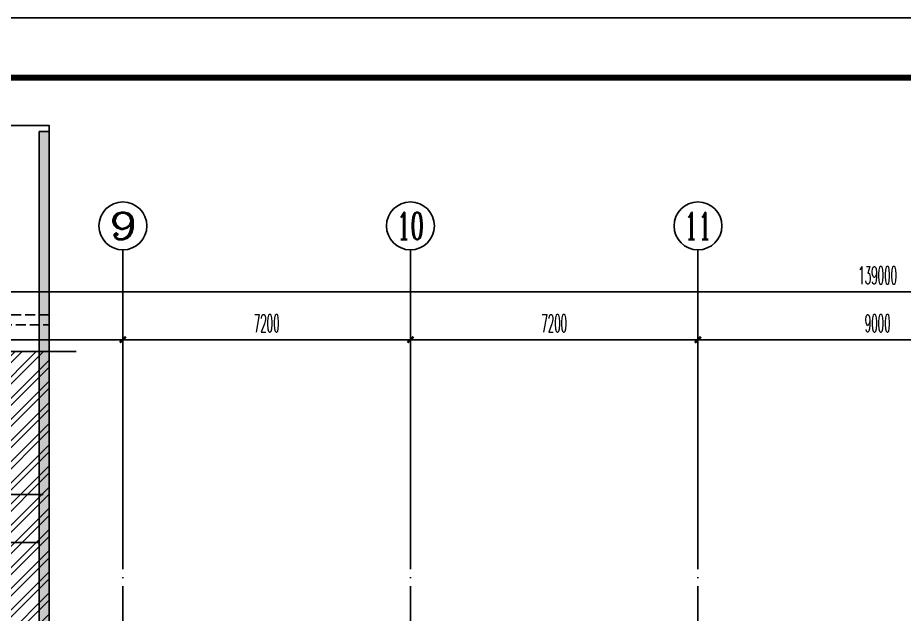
# Model space of a CAD drawing. Extents: x -888467 to -675969, y -675351 to -419232.
# Drawn here: x -808673 to -786473, y -452035 to -437093 of the extents above; entities that cross this region are included whole.
import ezdxf
from ezdxf.enums import TextEntityAlignment as Align

# ---------------------------------------------------------------- set-up
doc = ezdxf.new("R2010")
doc.units = 0
doc.header["$LTSCALE"] = 1000
doc.linetypes.add('__DASH', pattern=[0.35, 0.25, -0.1])
doc.linetypes.add('DOTE', pattern=[2.42, 2, -0.2, 0.02, -0.2])
doc.layers.get('0').update_dxf_attribs({"linetype": 'CONTINUOUS'})
doc.layers.get('Defpoints').update_dxf_attribs({"linetype": 'CONTINUOUS'})
for name, color, linetype in [('AXIS', 3, 'CONTINUOUS'), ('AXIS_TEXT', 7, 'CONTINUOUS'), ('BTTK', 7, 'CONTINUOUS'), ('DOTE', 252, 'CONTINUOUS'), ('PUB_TITLE', 7, 'CONTINUOUS'), ('公用-影线', 8, 'CONTINUOUS'), ('建筑-墙体', 2, 'CONTINUOUS'), ('建筑层', 253, 'CONTINUOUS'), ('覆土', 7, 'CONTINUOUS'), ('风量标注', 3, 'CONTINUOUS')]:
    doc.layers.add(name, color=color, linetype=linetype)
doc.styles.add('_TCH_AXIS', font='COMPLEX', dxfattribs={"bigfont": 'GBCBIG'})
doc.styles.add('_TCH_DIM_T3', font='simplex.shx', dxfattribs={"width": 0.423529, "bigfont": 'gbcbig.shx'})
doc.styles.add('COMPLEX', font='COMPLEX')
doc.styles.add('HZ(TK)', font='geniso.shx', dxfattribs={"width": 0.9, "bigfont": 'hztxt.shx'})
doc.dimstyles.new('_TCH_ARCH&&150', dxfattribs={"dimtxt": 446.25, "dimasz": 150, "dimexe": 375, "dimexo": 450, "dimgap": 189.375, "dimtad": 1, "dimdec": 0, "dimzin": 0, "dimdsep": 46, "dimtxsty": '_TCH_DIM_T3', "dimblk": 'ARCHTICK', "dimcen": 0.09, "dimclrt": 7, "dimazin": 2, "dimtfac": 1, "dimtdec": 0, "dimtix": 1, "dimtmove": 2, "dimatfit": 3, "dimfxl": 1, "dimtolj": 1, "dimtzin": 0, "dimarcsym": 0})

# ---------------------------------------------------------------- blocks, each defined once
blk = doc.blocks.new('_ArchTick')
at = {"color": 0, "linetype": 'ByBlock', "const_width": 0.4}
blk.add_lwpolyline([(-0.5, -0.5), (0.5, 0.5)], dxfattribs=at)
blk = doc.blocks.new('*D108')
at = {"layer": 'AXIS', "color": 0, "lineweight": -2, "transparency": 16777216}
for p, q in [((-798839, -448458), (-798839, -444783)), ((-791639, -448458), (-791639, -444783)), ((-798839, -445158), (-791639, -445158))]:
    blk.add_line(p, q, dxfattribs=at)
at = {"layer": 'Defpoints', "color": 0, "transparency": 16777216}
for p in [(-791639, -445158), (-798839, -448908), (-791639, -448908)]:
    blk.add_point(p, dxfattribs=at)
at = {"layer": 'AXIS', "color": 0, "lineweight": -2, "transparency": 16777216, "xscale": 150, "yscale": 150, "zscale": 150, "rotation": 180}
blk.add_blockref('_ArchTick', (-798839, -445158), dxfattribs=at)
at = {"layer": 'AXIS', "color": 0, "lineweight": -2, "transparency": 16777216, "xscale": 150, "yscale": 150, "zscale": 150}
blk.add_blockref('_ArchTick', (-791639, -445158), dxfattribs=at)
at = {"layer": 'AXIS', "color": 7, "transparency": 16777216, "insert": (-795239, -444746), "char_height": 446.2, "attachment_point": 5, "style": '_TCH_DIM_T3'}
blk.add_mtext('\\A1;7200', dxfattribs=at)
blk = doc.blocks.new('A$C10362422')
at = {"layer": '公用-影线'}
blk.add_hatch(color=256, dxfattribs=at).paths.add_polyline_path([(12573, 17526), (12573, 3326), (12823, 3326), (12823, 17526)])
for p, q in [((7773, 8426), (12673, 8426)), ((7773, 7226), (12573, 7226))]:
    blk.add_line(p, q)
blk.add_lwpolyline([(12673, 12676), (12823, 12676), (12823, 17676), (-23858, 17676), (-23858, 12676), (3273, 12676)])
at = {"layer": '建筑-墙体'}
for p, q in [((12573, 17526), (12573, 3326)), ((12823, 17526), (12573, 17526)), ((12823, 17526), (12823, 3326))]:
    blk.add_line(p, q, dxfattribs=at)
at = {"layer": '覆土', "linetype": '__DASH'}
blk.add_lwpolyline([(2888, 12676), (12823, 12676), (12823, 12926), (3097, 12926)], close=True, dxfattribs=at)
blk = doc.blocks.new('vhtemplate_2020年新竖式图框_A1_1_2', base_point=(-420.5, 0))
at = {"layer": 'PUB_TITLE', "color": 7}
blk.add_lwpolyline([(-420.5, 594), (841, 594), (841, 0), (-420.5, 0)], close=True, dxfattribs=at)
at = {"layer": 'PUB_TITLE', "const_width": 1}
blk.add_lwpolyline([(-395.5, 10), (831, 10), (831, 584), (-395.5, 584)], close=True, dxfattribs=at)
at = {"layer": 'BTTK', "color": 4, "style": 'HZ(TK)', "width": 0.9}
for tag, p in [('合作单位', (796, 511.5)), ('建设单位', (796, 209.5)), ('工程名称', (796, 176.5)), ('子项名称', (806, 160)), ('图纸名称', (796, 141))]:
    blk.add_attdef(tag, text='', height=3.5, dxfattribs=at).set_placement(p, align=Align.MIDDLE_CENTER)
for tag, p in [('注册证书号', (808.5, 309.01)), ('注册印章号', (808.5, 301.01)), ('设计号', (806, 193)), ('图别', (789.75, 34)), ('图号', (822.25, 34)), ('版本号', (789.75, 26)), ('日期', (822.25, 26))]:
    blk.add_attdef(tag, text='', height=3.5, dxfattribs=at).set_placement(p, align=Align.MIDDLE)
blk = doc.blocks.new('*D620')
at = {"layer": 'AXIS', "color": 0, "lineweight": -2, "transparency": 16777216}
for p, q in [((-813239, -448458), (-813239, -444783)), ((-806039, -448458), (-806039, -444783)), ((-813239, -445158), (-806039, -445158))]:
    blk.add_line(p, q, dxfattribs=at)
at = {"layer": 'Defpoints', "color": 0, "transparency": 16777216}
for p in [(-806039, -445158), (-813239, -448908), (-806039, -448908)]:
    blk.add_point(p, dxfattribs=at)
at = {"layer": 'AXIS', "color": 0, "lineweight": -2, "transparency": 16777216, "xscale": 150, "yscale": 150, "zscale": 150, "rotation": 180}
blk.add_blockref('_ArchTick', (-813239, -445158), dxfattribs=at)
at = {"layer": 'AXIS', "color": 0, "lineweight": -2, "transparency": 16777216, "xscale": 150, "yscale": 150, "zscale": 150}
blk.add_blockref('_ArchTick', (-806039, -445158), dxfattribs=at)
at = {"layer": 'AXIS', "color": 7, "transparency": 16777216, "insert": (-809639, -444746), "char_height": 446.2, "attachment_point": 5, "style": '_TCH_DIM_T3'}
blk.add_mtext('\\A1;7200', dxfattribs=at)
blk = doc.blocks.new('*D621')
at = {"layer": 'AXIS', "color": 0, "lineweight": -2, "transparency": 16777216}
for p, q in [((-806039, -448458), (-806039, -444783)), ((-798839, -448458), (-798839, -444783)), ((-806039, -445158), (-798839, -445158))]:
    blk.add_line(p, q, dxfattribs=at)
at = {"layer": 'Defpoints', "color": 0, "transparency": 16777216}
for p in [(-798839, -445158), (-806039, -448908), (-798839, -448908)]:
    blk.add_point(p, dxfattribs=at)
at = {"layer": 'AXIS', "color": 0, "lineweight": -2, "transparency": 16777216, "xscale": 150, "yscale": 150, "zscale": 150, "rotation": 180}
blk.add_blockref('_ArchTick', (-806039, -445158), dxfattribs=at)
at = {"layer": 'AXIS', "color": 0, "lineweight": -2, "transparency": 16777216, "xscale": 150, "yscale": 150, "zscale": 150}
blk.add_blockref('_ArchTick', (-798839, -445158), dxfattribs=at)
at = {"layer": 'AXIS', "color": 7, "transparency": 16777216, "insert": (-802439, -444746), "char_height": 446.2, "attachment_point": 5, "style": '_TCH_DIM_T3'}
blk.add_mtext('\\A1;7200', dxfattribs=at)
blk = doc.blocks.new('*D622')
at = {"layer": 'AXIS', "color": 0, "lineweight": -2, "transparency": 16777216}
for p, q in [((-798839, -448458), (-798839, -444783)), ((-791639, -448458), (-791639, -444783)), ((-798839, -445158), (-791639, -445158))]:
    blk.add_line(p, q, dxfattribs=at)
at = {"layer": 'Defpoints', "color": 0, "transparency": 16777216}
for p in [(-791639, -445158), (-798839, -448908), (-791639, -448908)]:
    blk.add_point(p, dxfattribs=at)
at = {"layer": 'AXIS', "color": 0, "lineweight": -2, "transparency": 16777216, "xscale": 150, "yscale": 150, "zscale": 150, "rotation": 180}
blk.add_blockref('_ArchTick', (-798839, -445158), dxfattribs=at)
at = {"layer": 'AXIS', "color": 0, "lineweight": -2, "transparency": 16777216, "xscale": 150, "yscale": 150, "zscale": 150}
blk.add_blockref('_ArchTick', (-791639, -445158), dxfattribs=at)
at = {"layer": 'AXIS', "color": 7, "transparency": 16777216, "insert": (-795239, -444746), "char_height": 446.2, "attachment_point": 5, "style": '_TCH_DIM_T3'}
blk.add_mtext('\\A1;7200', dxfattribs=at)
blk = doc.blocks.new('*D623')
at = {"layer": 'AXIS', "color": 0, "lineweight": -2, "transparency": 16777216}
for p, q in [((-791639, -448458), (-791639, -444783)), ((-782639, -448458), (-782639, -444783)), ((-791639, -445158), (-782639, -445158))]:
    blk.add_line(p, q, dxfattribs=at)
at = {"layer": 'Defpoints', "color": 0, "transparency": 16777216}
for p in [(-782639, -445158), (-791639, -448908), (-782639, -448908)]:
    blk.add_point(p, dxfattribs=at)
at = {"layer": 'AXIS', "color": 0, "lineweight": -2, "transparency": 16777216, "xscale": 150, "yscale": 150, "zscale": 150, "rotation": 180}
blk.add_blockref('_ArchTick', (-791639, -445158), dxfattribs=at)
at = {"layer": 'AXIS', "color": 0, "lineweight": -2, "transparency": 16777216, "xscale": 150, "yscale": 150, "zscale": 150}
blk.add_blockref('_ArchTick', (-782639, -445158), dxfattribs=at)
at = {"layer": 'AXIS', "color": 7, "transparency": 16777216, "insert": (-787139, -444746), "char_height": 446.2, "attachment_point": 5, "style": '_TCH_DIM_T3'}
blk.add_mtext('\\A1;9000', dxfattribs=at)
blk = doc.blocks.new('*D654')
at = {"layer": 'AXIS', "color": 0, "lineweight": -2, "transparency": 16777216}
for p, q in [((-856639, -448458), (-856639, -443583)), ((-717639, -448458), (-717639, -443583)), ((-856639, -443958), (-717639, -443958))]:
    blk.add_line(p, q, dxfattribs=at)
at = {"layer": 'Defpoints', "color": 0, "transparency": 16777216}
for p in [(-717639, -443958), (-856639, -448908), (-717639, -448908)]:
    blk.add_point(p, dxfattribs=at)
at = {"layer": 'AXIS', "color": 0, "lineweight": -2, "transparency": 16777216, "xscale": 150, "yscale": 150, "zscale": 150, "rotation": 180}
blk.add_blockref('_ArchTick', (-856639, -443958), dxfattribs=at)
at = {"layer": 'AXIS', "color": 0, "lineweight": -2, "transparency": 16777216, "xscale": 150, "yscale": 150, "zscale": 150}
blk.add_blockref('_ArchTick', (-717639, -443958), dxfattribs=at)
at = {"layer": 'AXIS', "color": 7, "transparency": 16777216, "insert": (-787139, -443546), "char_height": 446.2, "attachment_point": 5, "style": '_TCH_DIM_T3'}
blk.add_mtext('\\A1;139000', dxfattribs=at)
blk = doc.blocks.new('_AXISO')
blk.add_circle((0, 0), 0.5)
at = {"layer": 'AXIS_TEXT', "style": 'COMPLEX', "width": 1.041667}
blk.add_attdef('A', text='', height=0.56, dxfattribs=at).set_placement((-0.25, -0.28), (0.25, -0.28), align=Align.FIT)

msp = doc.modelspace()

# ---------------------------------------------------------------- hatches: boundary and pattern name
at = {"layer": '建筑层'}
h = msp.add_hatch(dxfattribs=at)
h.set_pattern_fill('金属', color=253, scale=150)
h.set_pattern_definition([(45, (-2303341.2, -1522689.87), (-265.16504, 265.16504), []), (45, (-2303164.44, -1522689.87), (-265.16504, 265.16504), [])])
h.paths.add_polyline_path([(-856639.1, -500338.7), (-833339.1, -500338.7), (-833339.1, -490338.7), (-827589.1, -490338.7), (-827589.1, -464588.7), (-825339.1, -464588.7), (-825339.1, -456938.7), (-813289.1, -456938.7), (-813289.1, -457938.7), (-801039.1, -457938.7), (-801039.1, -453838.7), (-807889.1, -453838.7), (-807889.1, -445457.1), (-815151.3, -445457.1), (-814951.2, -445593), (-814666.4, -445817.7), (-814469.8, -445998), (-814237.9, -446243.2), (-814047.2, -446477.9), (-813868.8, -446733.2), (-813699, -447020.2), (-813530.3, -447370.3), (-813413.2, -447676.8), (-813239.1, -447934.9), (-813266.1, -448233.3), (-813239.1, -448388.7), (-813208.8, -448629.7), (-813189.1, -448809.9), (-813189.4, -448984.8), (-813189.1, -449038.7), (-813189.1, -453838.7), (-856639.1, -453838.7)])
h.paths.add_polyline_path([(-832839.1, -482538.7), (-839239.1, -482538.7), (-839239.1, -479588.7), (-832839.1, -479588.7)], flags=16)
h.paths.add_polyline_path([(-832839.1, -461638.7), (-839239.1, -461638.7), (-839239.1, -464588.7), (-832839.1, -464588.7)], flags=16)

# ---------------------------------------------------------------- linework, layer by layer
at = {"layer": 'AXIS'}
for p, q in [((-806039.1, -448908.1), (-806039.1, -442908.1)), ((-798839.1, -448908.1), (-798839.1, -442908.1)), ((-791639.1, -448908.1), (-791639.1, -442908.1))]:
    msp.add_line(p, q, dxfattribs=at)
at = {"layer": 'DOTE', "linetype": 'DOTE'}
for p, q in [((-806039.1, -448908.1), (-806039.1, -497433.1)), ((-798839.1, -448908.1), (-798839.1, -497433.1)), ((-791639.1, -448908.1), (-791639.1, -497433.1))]:
    msp.add_line(p, q, dxfattribs=at)
at = {"layer": '建筑层', "color": 253}
for points in [[(-807213.6, -445457.1), (-811590.1, -445457.1), (-811704.8, -445772.1), (-811815.9, -445142.1), (-811927.6, -445457.1), (-816304.2, -445457.1)], [(-813289.1, -457938.7), (-801039.1, -457938.7), (-801039.1, -453838.7), (-807889.1, -453838.7), (-807889.1, -445457.1), (-815151.3, -445457.1)]]:
    msp.add_lwpolyline(points, dxfattribs=at)

# ---------------------------------------------------------------- block references
at = {"layer": 'AXIS'}
ref = msp.add_blockref('_AXISO', (-806039.1, -442308.1), dxfattribs=dict(at, xscale=1200, yscale=1200, zscale=1200))
ref.add_attrib('A', '9', dxfattribs={"layer": 'AXIS_TEXT', "height": 678.8, "style": '_TCH_AXIS', "width": 1.5}).set_placement((-806378.5, -442647.5), (-805699.7, -442647.5), align=Align.FIT)
ref = msp.add_blockref('_AXISO', (-798839.1, -442308.1), dxfattribs=dict(at, xscale=1200, yscale=1200, zscale=1200))
ref.add_attrib('A', '10', dxfattribs={"layer": 'AXIS_TEXT', "height": 678.82, "style": '_TCH_AXIS', "width": 0.724138}).set_placement((-799178.5, -442647.5), (-798499.7, -442647.5), align=Align.FIT)
ref = msp.add_blockref('_AXISO', (-791639.1, -442308.1), dxfattribs=dict(at, xscale=1200, yscale=1200, zscale=1200))
ref.add_attrib('A', '11', dxfattribs={"layer": 'AXIS_TEXT', "height": 678.82, "style": '_TCH_AXIS', "width": 0.875}).set_placement((-791978.5, -442647.5), (-791299.7, -442647.5), align=Align.FIT)
at = {"layer": '建筑层', "color": 253}
msp.add_blockref('A$C10362422', (-820712, -457465.1), dxfattribs=at)
at = {"layer": '风量标注', "xscale": 150, "yscale": 150, "zscale": 150}
msp.add_blockref('vhtemplate_2020年新竖式图框_A1_1_2', (-877015.7, -526193.3), dxfattribs=at)

# ---------------------------------------------------------------- dimensions: what is measured, and where the dimension line sits
at = {"layer": 'AXIS'}
for p1, p2, distance, picture, middle in [((-856639.1, -448908.1), (-717639.1, -448908.1), 4950, '*D654', (-787139.1, -443545.6)), ((-813239.1, -448908.1), (-806039.1, -448908.1), 3750, '*D620', (-809639.1, -444745.6)), ((-806039.1, -448908.1), (-798839.1, -448908.1), 3750, '*D621', (-802439.1, -444745.6)), ((-798839.1, -448908.1), (-791639.1, -448908.1), 3750, '*D108', (-795239.1, -444745.6)), ((-798839.1, -448908.1), (-791639.1, -448908.1), 3750, '*D622', (-795239.1, -444745.6)), ((-791639.1, -448908.1), (-782639.1, -448908.1), 3750, '*D623', (-787139.1, -444745.6))]:
    dim = msp.add_aligned_dim(p1=p1, p2=p2, distance=distance, dimstyle='_TCH_ARCH&&150', dxfattribs=at)
    dim.commit()
    dim.dimension.update_dxf_attribs({"geometry": picture, "text_midpoint": middle})

doc.saveas('drawing.dxf')
